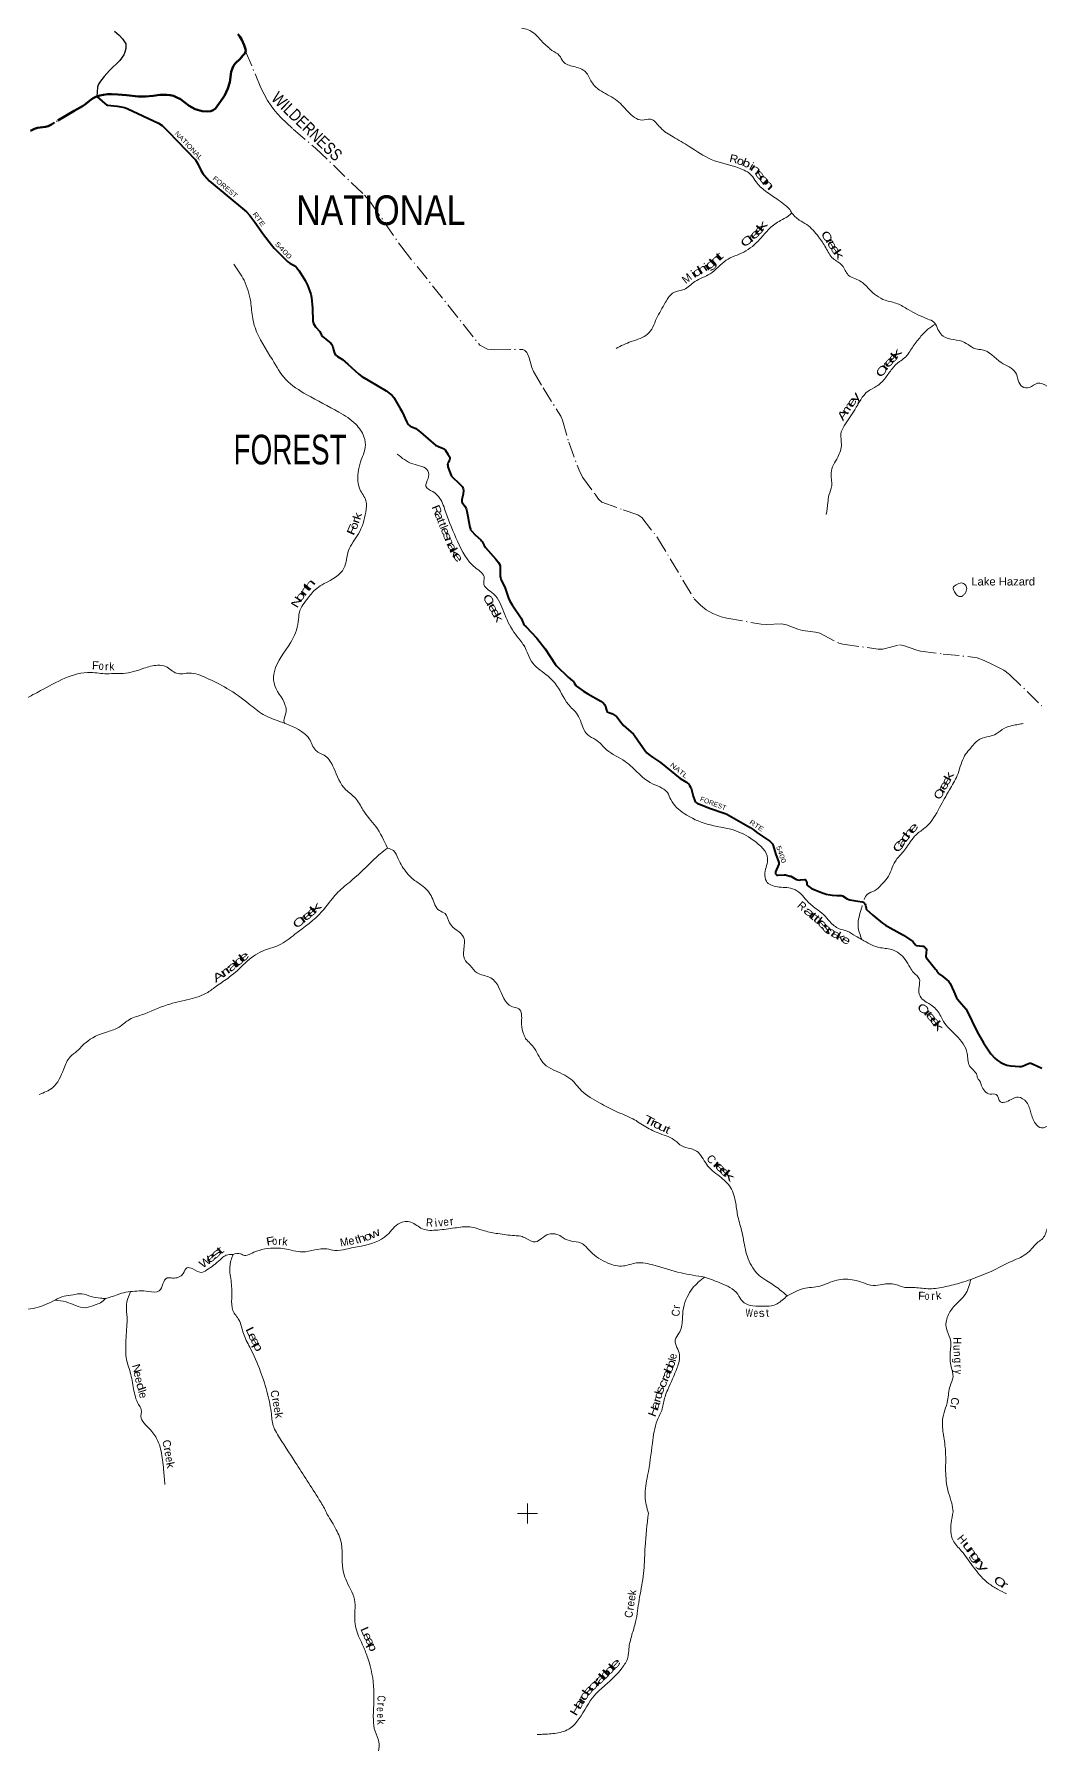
# Model space of a CAD drawing. Header units: feet. Extents: x -2 to 244583, y 367190 to 553316.
# Drawn here: x 79203 to 104357, y 407861 to 450621 of the extents above; entities that cross this region are included whole.
import ezdxf
from ezdxf.enums import TextEntityAlignment as Align

# ---------------------------------------------------------------- set-up
doc = ezdxf.new("R2010")
doc.units = ezdxf.units.FT
doc.header["$LTSCALE"] = 80
doc.linetypes.add('DOT_DASHED', pattern=[7.7, 5, -1.2, 0.3, -1.2])
doc.linetypes.add('LONG_DASH_SHORT_DASH', pattern=[9.9, 6, -1.2, 1.5, -1.2])
for name, color, linetype, lineweight in [('11', 7, 'LONG_DASH_SHORT_DASH', 60), ('26', 7, 'Continuous', 40), ('27', 7, 'Continuous', 35), ('29', 7, 'Continuous', 25), ('39', 7, 'Continuous', 13), ('4', 7, 'Continuous', 13), ('41', 7, 'Continuous', 13), ('44', 7, 'DOT_DASHED', 13)]:
    doc.layers.add(name, color=color, linetype=linetype, lineweight=lineweight)

msp = doc.modelspace()

# ---------------------------------------------------------------- linework, layer by layer
at = {"layer": '11'}
for points in [[(84287.85, 450625.33), (84342.92, 450565.88), (84390.79, 450483.99), (84448.16, 450343.1), (84482.49, 450245.46), (84487.3, 450204.35), (84485.18, 450183.75), (84477.61, 450161.94), (84463.99, 450141.85), (84419.96, 450087.99), (84347.07, 450008.35), (84232.77, 449894.28), (84201.62, 449857.83), (84182.34, 449828.75), (84154.26, 449768.92), (84126.34, 449676.95), (84089.91, 449424.43), (84038.67, 449262.47), (84001.87, 449172.19), (83954.64, 449082.68), (83778.19, 448823.79), (83731.73, 448765.23), (83674.11, 448718.72), (83619.5, 448697.13), (83538.14, 448685.42), (83400.02, 448697.72), (83226.75, 448748.65), (83074.32, 448827.32), (82861.27, 448994.83), (82754.33, 449050.28), (82679.79, 449077.64), (82600.08, 449097.83), (82518.87, 449107.55), (82431.82, 449107.73), (82343.15, 449102.21), (82175.41, 449083.58), (81984.33, 449064.85)], [(81984.33, 449064.85), (81896.39, 449062.68), (81802.42, 449066.09), (81505.29, 449095.7), (81295.34, 449116.69), (81130.84, 449122.16), (81032.95, 449118.82), (80937.33, 449108.63), (80937.33, 449108.63), (80843.69, 449089.19), (80745.87, 449055.51), (80680.04, 449023), (80615.6, 448981.24), (80460.67, 448858.92), (80410.73, 448824.44), (80203.77, 448704.62), (79634.63, 448367.55), (79552.19, 448323.9), (79485.64, 448303.91), (79285.05, 448279.9), (79208.24, 448255.68), (79108.63, 448207.3)]]:
    msp.add_lwpolyline(points, dxfattribs=at)
at = {"layer": '26'}
for points in [[(80770.12, 449065.26), (80964.96, 448890.01), (81011.85, 448858.73), (81037.76, 448850.54), (81276.89, 448823.26), (81421.34, 448799.3), (81486.99, 448783.66), (81546.56, 448757.67), (82307.66, 448396.8), (82402.88, 448339.51), (82452.89, 448292.6), (82547.54, 448191.47), (83231.12, 447478.22), (83292.2, 447383.97), (83369.94, 447219.84), (83420.36, 447136.87), (83457.87, 447086.82), (83575.61, 446959.74), (84508.61, 446180.8), (84591.01, 446087.49), (84714.28, 445920.7), (84930.26, 445618.15), (85129.88, 445351.95), (85197.45, 445274.26), (85542.82, 444934.93), (85591.31, 444898.92), (85697.59, 444836.36), (85750.73, 444795.7), (85756.11, 444790.18), (85825.75, 444708.12), (85970.15, 444467.39), (86028.94, 444351.55), (86085.2, 444217.06), (86116.46, 444126.35), (86133.99, 444039.17), (86153.33, 443774.21), (86168.87, 443448.53), (86183.68, 443392.88), (86232.25, 443307.17), (86340.11, 443188.27), (86382.17, 443094.18), (86407.18, 443062.9), (86486.75, 442996.7), (86582.23, 442925.27), (86613.49, 442897.12), (86635.15, 442869.88), (86666.63, 442809.54), (86680.29, 442732.49), (86710.39, 442646.9), (86735.4, 442606.24), (86782.26, 442567.03), (86904.1, 442492.7), (87040.31, 442373.92), (87314.83, 442120.19), (87387.15, 442066.69), (87544.33, 441973.49), (87997.17, 441702.32), (88104.55, 441627.23), (88145.18, 441592.83), (88192.07, 441536.52), (88351.44, 441266.84), (88398.38, 441179.95), (88510.89, 440919.53), (88529.67, 440889.07), (88542.17, 440870.3), (88601.56, 440826.51), (88643.02, 440808.83), (88738.41, 440762.71), (88781.31, 440734.24), (88856.28, 440670.15), (89116.61, 440451.18)], [(89116.61, 440451.18), (89234.37, 440352.13), (89309.59, 440311.98), (89406.49, 440274.45), (89447.13, 440252.56), (89475.26, 440227.53), (89541.18, 440126.86), (89574.5, 440075.05), (89587.01, 440045.33), (89593.26, 440020.31), (89593.26, 440006.24), (89584.67, 439977.31), (89551.06, 439918.66), (89536.99, 439881.12), (89533.87, 439863.92), (89535.43, 439840.46), (89540.12, 439810.75), (89624.43, 439593.08), (89634.68, 439573.82), (89647.18, 439558.18), (89819.72, 439393.62), (89884.75, 439328.28), (89903.51, 439304.83), (89918.35, 439285.27), (89923.83, 439259.47), (89926.95, 439226.63), (89920.1, 439124.96), (89891.78, 438992.82), (89890.44, 438952.86), (89893.35, 438930.27), (89899.6, 438917.76), (89963.89, 438825.71), (89994.94, 438767.62), (90015.05, 438702.51), (90062.77, 438431.6), (90086.37, 438302.36), (90104.06, 438245.64), (90109.81, 438231.99), (90127, 438206.96), (90226.18, 438106.57), (90360.37, 437985.75), (90383.33, 437959.87), (90398.96, 437936.41), (90445.84, 437844.14), (90478.65, 437794.06), (90739.17, 437497.77), (90804.55, 437417.98), (90830.85, 437370.71), (90838.93, 437350.73), (90843.62, 437327.27), (90845.64, 437225.1), (90848.31, 437067.66), (90851.43, 437042.64), (90860.7, 437014.74), (90874.88, 436976.95), (90960.87, 436796.66), (91055.19, 436521.91), (91085.89, 436451.48), (91144.99, 436360.44), (91371.23, 436025.56), (91399.26, 435969.01), (91422.71, 435906.45), (91438.77, 435854.21)], [(91438.77, 435854.21), (91497.58, 435810.09), (91764.75, 435526.51), (91972.3, 435253.31), (92222.25, 434870.79), (92252.3, 434832.43), (92542.63, 434549.02), (92652.42, 434460.46), (92675.72, 434437.66), (92698.65, 434410.18), (92734.13, 434344.58), (92754.93, 434321.68), (92929.77, 434194.73), (93042.14, 434131.74)], [(93042.14, 434131.74), (93363.55, 433951.57), (93407.23, 433919.41), (93431.35, 433895.27), (93455.47, 433867.11), (93482.47, 433813.94), (93503.71, 433722.29), (93513.77, 433696.14), (93524.66, 433684.5), (93560, 433661.95), (93639.69, 433637.85), (93675.59, 433621.73), (93707.75, 433601.61), (93753.98, 433567.42), (93766.78, 433554.8), (93895.73, 433378.74), (93920.82, 433350.19), (94178.03, 433121.62), (94201.24, 433092.73), (94279.68, 432981.4)], [(94279.68, 432981.4), (94470.6, 432706.55), (94512.49, 432660.24), (94563.06, 432614.02), (94655.67, 432544.82), (94857.4, 432415.18), (95347.47, 432016.27), (95488.69, 431933.2), (95523.91, 431906.02), (95558.08, 431873.84), (95578.19, 431843.67), (95605.59, 431795.58), (95616.38, 431771.26), (95673.89, 431577.14), (95711.86, 431461.51), (95727.94, 431433.35), (95744.3, 431415.31), (95780.2, 431393.12), (95857.31, 431366.65), (96075.25, 431271.35), (96471.69, 431139.68), (96511.21, 431123.21), (96747.26, 430987.46), (97098.32, 430788.89), (97166.19, 430743.44), (97289.92, 430645.1), (97588.32, 430445.76), (97620.49, 430415.58), (97642.9, 430389.91), (97670.74, 430339.15), (97727.3, 430141.13), (97809.43, 429912.75), (97813.46, 429892.63), (97811.67, 429874.15), (97728.55, 429680.17), (97725.01, 429653.28), (97729.03, 429635.17), (97741.09, 429615.06), (97750.65, 429607.02), (97762.75, 429601.28), (97782.81, 429598.98), (97940.48, 429611.16), (97959.7, 429611.05), (97976.79, 429607.02), (98089.86, 429576.6), (98107.45, 429570.82), (98233.11, 429497.57), (98255.7, 429489.36), (98284.85, 429482.32), (98322.04, 429478.3), (98350.21, 429479.23), (98459.29, 429493.25), (98468.52, 429491.37), (98473.04, 429488.35), (98475.81, 429484.33), (98501.6, 429434.56), (98507.97, 429415.95), (98514.25, 429359.62), (98515.76, 429354.09), (98519.63, 429347.6), (98529.33, 429337.5), (98630.59, 429267.1), (98648.72, 429256.46), (98711.04, 429231.5)], [(98711.04, 429231.5), (98917.13, 429148.97), (98954.48, 429136.85), (98990.16, 429127.8), (99141.21, 429098.15), (99155.49, 429096.12), (99264.38, 429089.91), (99355, 429092.09), (99381.14, 429089.08), (99400.23, 429083.04), (99521.85, 429011.64), (99557.05, 428994.52), (99588.18, 428986.49), (99787.19, 428945.7), (99897.25, 428935.2), (99928.52, 428927.33), (99937.46, 428920.12), (99944.49, 428911.07), (99970.13, 428871.84), (99976.86, 428852.46), (99991.24, 428772.27), (99997.27, 428753.17), (100004.94, 428739.21), (100160.21, 428601.54), (100402.21, 428401.08), (100474.18, 428351.88), (100591.84, 428281.56), (100922.73, 428101.2), (101158.74, 427939.17), (101228.51, 427859.09), (101242.58, 427845.01), (101255.51, 427837.96), (101404.93, 427825.64), (101424.5, 427821.88), (101441.59, 427814.84), (101465.71, 427794.72), (101488.83, 427767.57), (101494.86, 427755.5), (101497.68, 427738.59), (101485.28, 427572.82), (101487.33, 427558.38), (101495.37, 427542.29), (101590.03, 427412.97), (101729.1, 427251.05), (101742.64, 427232.53), (101768.77, 427181.24), (101781.46, 427162.03), (101789.87, 427152.07), (101799.93, 427142.01), (101910.54, 427062.8), (102055.72, 426939.86), (102079.92, 426912.97), (102092.91, 426891.59), (102180.53, 426694.5), (102252.22, 426532.55), (102273.09, 426498.27), (102375.89, 426382.9), (102492.8, 426247.29), (102510.03, 426218.77), (102764.48, 425684.9), (102923.55, 425405.7), (103112.93, 425136.57), (103212.59, 425027), (103270.88, 424972.69), (103338.76, 424928.04), (103405.57, 424892.23), (103508.08, 424852), (103609.21, 424830.66), (103829.31, 424816.23), (103867.91, 424817.81), (103898.06, 424827.86), (104052.84, 424892.23), (104083, 424898.26), (104107.12, 424896.25), (104168.68, 424876.46), (104387.53, 424773.56)]]:
    msp.add_lwpolyline(points, dxfattribs=at)
at = {"layer": '29'}
msp.add_lwpolyline([(81210.11, 450695.14), (81328.89, 450598.29), (81409.29, 450509.36), (81489.7, 450382.32), (81493.93, 450348.44), (81492.33, 450265.96), (81468.54, 450170.58), (81438.92, 450102.83), (81342.52, 449962.35), (81082.13, 449716.89), (80948.01, 449565.01), (80859.95, 449447.34), (80808.35, 449374.44), (80784.05, 449293.51), (80770.12, 449065.26)], dxfattribs=at)
at = {"layer": '39'}
for points in [[(91377.75, 450768.15), (91544.88, 450730.6), (91722.14, 450619.61), (91933.13, 450397.79), (92057.82, 450288.14), (92139.57, 450216.38), (92325.09, 450091.34), (92420.01, 449936.8), (92680.3, 449814.75), (92985.27, 449675.07), (93131.88, 449428.14), (93328.47, 449226.37), (93725.59, 448992.81), (94046.86, 448681.39), (94393.09, 448475.49), (94605.1, 448496.45), (94850.32, 448285.19), (95170.58, 448054.68), (95571.82, 447815.1), (96121.66, 447492.49), (96821.81, 447275), (97127.32, 447092.84), (97242.55, 446930.48), (97471.78, 446704.85), (97806.22, 446472.5), (97981.76, 446337.21), (98067.63, 446259.43), (98129.58, 446155.04)], [(93744.66, 442766.22), (94124.58, 442939.06), (94532.66, 443122.38), (94756.22, 443513.7), (94979.59, 443919.18), (95188.77, 444166.68), (95442.59, 444238.76), (95713, 444438.5), (96092.69, 444629.54), (96494.77, 444970.58), (96932.93, 445174.53), (97337.25, 445497.39), (97580.54, 445765.56), (97853.03, 445961.28), (98035.67, 446066.83), (98130.37, 446154.3)], [(98129.58, 446155.04), (98321.85, 445975.46), (98507.2, 445864.58), (98668.71, 445718.99), (98806.18, 445556.91), (98983.44, 445284.08), (99168.78, 445011.36), (99397.33, 444840.35), (99547.88, 444601.56), (99838.81, 444453.61), (100059.6, 444256.2), (100471.53, 443970.23), (100775.82, 443885.17), (101042.5, 443736.9), (101538.7, 443500.58), (101683.17, 443425.58), (101729.73, 443375.64)], [(84192.97, 444871.94), (84446.09, 444472.3), (84612.65, 443932.7), (84663.14, 443512.02), (84720.89, 443287.64), (85154.15, 442486.05), (85488.77, 441991.63), (86015.47, 441609.26), (86816.07, 441173.35), (87237, 440871.51), (87443.11, 440558.69), (87476.71, 440293.75), (87358.69, 439933.1), (87297.05, 439659.69), (87341.43, 439247.08), (87492.7, 438958.33), (87489.88, 438677.05), (87303.76, 438129.98), (87060.29, 437716.23), (86942.63, 437274.65), (86451.74, 436886.22), (86261.71, 436768.1), (86045.85, 436530.5), (85828.5, 436169.46), (85803.18, 435934.64), (85608.87, 435405.74), (85204.55, 434691.88), (85195.67, 434404.51), (85477.88, 433843.11), (85496.83, 433681.31), (85443.09, 433454.47), (85461.98, 433385.56)], [(98995.91, 438614.37), (99036.67, 438912.28), (99064.66, 439098.76), (99132.45, 439336.33), (99116.36, 439653.74), (99283.24, 440050.39), (99376.28, 440371.23), (99360.99, 440623.91), (99443.29, 440833.35), (99709.21, 441231.29), (100043.02, 441696.87), (100253.76, 441818.96), (100473.47, 442032.21), (100640.48, 442256.91), (100826.23, 442437.34), (100952.46, 442528), (101149.28, 442793.54), (101340.24, 443042.83), (101537.84, 443245.67), (101729.73, 443375.64)], [(101729.73, 443375.64), (101918.06, 443070.56), (102179.86, 442988.99), (102451.64, 442917.67), (102624.88, 442804.6), (102734.68, 442753.43), (102890.57, 442735.22), (103367.62, 442413.69), (103724.52, 442163.42), (103894.68, 441811.6), (104074.82, 441793.71), (104277.73, 441895.47), (104517.14, 441825.75), (104710.82, 441694.74), (104917.97, 441618.53), (105208.37, 441351.22), (105389.72, 441236.24), (105570.95, 441131.37), (105807.63, 440956.42), (105969.48, 440784.54), (106082.62, 440628.21), (106219.22, 440534.9), (106389.64, 440324.7), (106739.69, 440137.06), (107034.91, 439968.93), (107044.26, 439867.9), (107138.9, 439735.61), (107434.22, 439559.4), (107554.81, 439453.74), (107606.55, 439195.47), (107845.54, 438998.29), (108201.6, 438814.77), (108245.18, 438724.3), (108388.89, 438709.98), (108806.27, 438634.48), (108948.67, 438545.21)], [(88276.14, 440122.91), (88664.39, 439879.61), (89042.21, 439703.04), (89047.08, 439516.91), (88989.16, 439320.4), (89164.07, 439187.55), (89343.2, 439018.29), (89490.71, 438662.74), (89781.71, 437945.57), (90238.72, 437275.6), (90450.62, 437029.58), (90434.94, 436906.08), (90677.37, 436631.85), (90936.81, 436177.61), (91190.37, 435676.8), (91345.31, 435475.06), (91440.59, 435344.29)], [(102506.77, 436769.1), (102466.59, 436858.93), (102377.07, 436904.3), (102246.27, 436856.07), (102164.24, 436788.25), (102201.91, 436685.56), (102277.93, 436587.42), (102363.15, 436562.23), (102429.27, 436607.4), (102473.55, 436656.13), (102491.27, 436696), (102508.15, 436768.43)], [(91439.59, 435346.43), (91518.6, 435177.32), (91626.64, 434944.05), (92000.74, 434611.06), (92258.79, 434343.33), (92605.15, 433803.63), (92719.75, 433691.83), (92829.07, 433517.25), (93034.3, 433109.24), (93238.03, 432982.41), (93505.94, 432735.03), (93968.47, 432443.65), (94309.91, 432136.54), (94597.73, 431913.7), (95025.39, 431662.33), (95112.48, 431487.45), (95448.32, 431141.83), (96019.7, 430876.14), (96692.76, 430723.04), (97170.91, 430476.36), (97530.43, 430015.74), (97464.25, 429648.71), (97499.09, 429448.89), (97773.75, 429308.82), (98150.35, 429261.11), (98360.21, 429130.31), (98509.85, 428964.34), (98742.85, 428761.02), (98930.67, 428613.76), (99084.48, 428437.73), (99321.19, 428260.75), (99518.06, 428198.57), (99731.82, 428077.94), (99886.55, 427990.94)], [(70947.56, 427814.17), (70958.59, 428073.21), (71091.64, 428241.69), (71340.25, 428406.58), (71442.41, 428686.22), (71495.1, 429151.82), (71550.04, 429566.85), (71601.8, 429783.57), (71884.02, 430142.84), (72083.44, 430430.96), (72183.14, 430807.72), (72281.52, 431024.63), (72523.98, 431205.68), (72691.3, 431418.8), (73038.56, 431737.87), (73435.39, 431848.71), (73767.36, 431959.3), (74328.09, 432137.56), (74842.93, 432147.7), (75219.84, 432177.53), (75595.83, 432417.79), (75762.03, 432424.52), (76007.5, 432380.98), (76378.04, 432477.55), (76908.28, 432675.93), (77112.58, 432775.9), (77447.97, 433028.14), (78052.62, 433362.39), (78984.29, 434007.52), (79360.44, 434211.36), (80613.23, 434667.57), (81022.86, 434632.78), (81239.71, 434643.75), (81426.21, 434642.47), (81942.57, 434769.98), (82286.84, 434846.21), (82489.69, 434816.67), (82760.04, 434645.75), (83082.33, 434651.07), (83502.46, 434533.36), (84020.54, 434268.32), (84577.68, 433877.98), (84927.5, 433614.3), (85331.65, 433443.91), (85951.25, 433140.82), (86073.45, 433009.79), (86238.93, 432717.04), (86478.75, 432576.35), (86688.85, 432277.71), (86991.26, 431730.56), (87231.37, 431523.09), (87419.16, 431228.41), (87737.2, 430816.89), (88031.47, 430275.77)], [(99947.39, 428994.93), (100026, 429127.66), (100202.89, 429208.85), (100372.8, 429362.78), (100522.4, 429524.54), (100723.29, 429949.96), (100896.61, 430154.51), (101101.29, 430438.37), (101276.66, 430640.92), (101488.91, 430803.49), (101828.51, 431291.4), (102075.72, 431731.58), (102269.38, 432088.12), (102431.51, 432541.36), (102662.27, 432841.74), (102836.17, 432999.77), (103069.82, 433067.54), (103240.9, 433128.43), (103449.36, 433270.72), (103644.59, 433340.01), (103793.86, 433366.23), (103918.87, 433392.12)], [(79323.61, 424120.22), (79659.39, 424283.43), (79941.1, 424760.06), (80101.96, 425058.15), (80277.68, 425204.53), (80479.52, 425403.64), (81033.71, 425687.1), (81327.13, 425803.6), (81547.35, 425970.4), (81883.26, 426105.28), (82522.73, 426356.71), (83089.68, 426502.62), (83538.97, 426670.33), (83763.27, 426831.08), (84076.53, 427046.81), (84904.78, 427701.65), (85315.64, 427848.97), (85719.86, 428123.75), (86394.44, 428688.95), (86755.34, 429133.52), (87086.5, 429428.24), (87631.62, 429930.2), (87845.61, 430131.37), (88031.47, 430275.77)], [(88031.47, 430275.77), (88177.7, 430213.63), (88298.21, 430005.69), (88400.38, 429819.94), (88651.06, 429513.36), (88882.88, 429348.36), (89143.68, 429043.85), (89327.57, 428714.76), (89469.8, 428638.43), (89584.35, 428404.17), (89934.58, 428045.38), (89935.99, 427725.68), (89955.19, 427507.22), (90093.77, 427337.8), (90270.93, 427156.4), (90573.44, 427050.35), (90807.62, 426808.47), (91136.14, 426316.05), (91316.82, 426256.06), (91383.07, 425940.67), (91410.56, 425681.77), (91455.61, 425576.73), (91483.02, 425506.55)], [(99886.55, 427990.94), (99793.37, 428329.59), (99876.81, 428771.69), (99897.23, 428844.94)], [(99886.55, 427990.94), (100313.56, 427792.15), (100629.55, 427741.63), (100970.3, 427489.13), (101092.03, 427292.46), (101178.53, 427164.11), (101321.99, 427008.17), (101314.33, 426811.84), (101339.57, 426571.43), (101639.66, 426336.61), (101859.27, 426072.42), (101929.66, 425939.82), (102241.27, 425591.86), (102519.79, 425142.32), (102578.23, 424833.55), (102761.04, 424601.26), (102784.36, 424514.57), (102835.73, 424448.48), (102879.59, 424335.76), (103090.4, 424128.1), (103244.16, 424117.96), (103351.64, 423929.19), (103497.12, 423935.12), (103790.8, 424052.23), (104000.63, 423923.45), (104111.11, 423655.83), (104225.59, 423392.3), (104372.53, 423280.92), (104606.13, 423352.73), (104885.34, 423334.1), (105251.56, 423308.51), (105680.16, 423144.14), (105906.64, 422977.14), (106073.74, 422708.23), (106284.52, 422502.59), (106371.51, 422360.08)], [(91482.21, 425507.44), (91702.94, 425264.91), (91952.37, 424877.71), (92170.46, 424734.88), (92616.14, 424497.9), (92878.47, 424212.02), (93333.09, 423906.37), (93729.88, 423699.11), (94158.78, 423510.47), (94486.77, 423308.38), (94838.62, 423138.96), (95233.11, 422953.92), (95337.38, 422860.19), (95753.77, 422701.73), (96004.53, 422371.19), (96327.67, 422071.93), (96604.04, 421794.32), (96734.43, 421389.39), (96789.05, 421062.37), (96891.02, 420667.18), (96990.02, 420184.96), (97193.76, 419734.45), (97318.82, 419594.46), (97512.58, 419457.39), (97830.62, 419243.03), (98018.61, 419081.61)], [(102608.45, 419495.21), (103115.4, 419693.98), (103643.83, 419953.71), (104029.41, 420159), (104294.88, 420431.5), (104404.98, 420517.9), (104534.85, 420802.81), (104664.67, 421091.76), (104704.01, 421502.94), (104873.8, 421828.83), (105119.96, 421866.41), (105432.14, 421797.64), (105665.57, 421883.61), (105826.25, 422000.84)], [(84167.27, 420117.38), (84358.2, 420135.78), (84457.72, 420091.66), (84528.63, 420102.06), (84690.49, 420171.5), (85253.56, 420278.96), (85456.35, 420261.55), (85908.74, 420182.41), (86518.58, 420255.65), (86717.41, 420218), (86988.89, 420251.45), (87371.69, 420325.82), (88023.2, 420605.62), (88336.1, 420902.29), (88613.72, 420923.62), (88904.32, 420758.85), (89285.56, 420727.99), (89711.02, 420780.27), (90087.95, 420808.07), (90455.29, 420708.36), (90792.1, 420638.87), (91203.82, 420589.92), (91364.04, 420572.35), (91485.34, 420527.33)], [(91483.06, 420528.2), (91728.84, 420434.29), (91883.47, 420517.22), (92064.04, 420626.78), (92370, 420570.06), (92473.95, 420502.63), (92901.96, 420384.78), (93104.54, 420189.15), (93540.72, 419903.5), (93925.73, 419829.6), (94250.24, 419906.64), (94689.66, 419847.61), (95367.22, 419658.15), (95964.9, 419552.61)], [(81609.52, 419190.03), (82057.49, 419195.85), (82327.04, 419207.04), (82524.29, 419529.56), (82662.15, 419526.06), (82925.16, 419642.44), (83019.82, 419782.43), (83165.89, 419756.71), (83393.31, 419668.58), (83561.16, 419760.3), (83726.87, 419878.32), (83892.45, 420024.67), (83999.56, 420099.96), (84167.12, 420116.77)], [(84167.27, 420117.38), (84092.06, 419806.93), (84128.23, 419416.54), (84138.07, 419022.01), (84169.83, 418714.57), (84318.83, 418480.44), (84429.77, 418144.98), (84589.39, 417801.63), (84859.66, 417187.57), (85036.45, 416627.77), (85129.88, 416124.3), (85188.07, 415798.76), (85282.09, 415621.06), (85727.05, 414926.76), (86325.11, 413988.23), (86492.63, 413693.47), (86525.16, 413618.35)], [(94552.91, 413650), (94468.66, 414067.01), (94532.84, 414593.82), (94652.16, 415400.53), (94774.42, 415970.59), (94896.18, 416257.41), (94967.21, 416559.76), (95033.76, 416734.61), (95271.44, 417289.98), (95326.09, 417608.3), (95265.15, 417793.62), (95224.38, 417983.26), (95315.31, 418148.3), (95400.08, 418483.2), (95426.74, 418776.88), (95520.35, 419051.21), (95657.04, 419275.51), (95958.9, 419553.67)], [(95958.9, 419553.67), (96350.88, 419401.85), (96782.91, 419124.24), (96908.53, 418939.75), (97091.65, 418845.02), (97380.96, 418826.52), (97625.51, 418831.72), (97894.61, 418974.8), (98018.61, 419081.61)], [(98018.61, 419081.61), (98430.77, 419262.96), (98832.24, 419328.86), (99256.95, 419475.99), (99477.01, 419499.07), (99906.62, 419415.64), (100168.37, 419338.11), (100398.44, 419369.42), (100723.96, 419365.55), (100961.35, 419295.81), (101214.13, 419288.97), (101576.36, 419259.28), (101973.93, 419313), (102370.93, 419413.23), (102608.02, 419494.07)], [(102608.45, 419495.21), (102465.65, 419113.03), (102206.27, 418838.58), (102033.65, 418577.39), (101997.06, 418269.42), (102093.22, 418015.77), (102095.34, 417684.02), (102116.15, 417312.06), (102165.77, 417061.85), (102089.84, 416828.21), (102027.64, 416467.31), (101902.31, 415980.16), (101927.19, 415606.23), (101976.91, 415186.08), (101981.75, 414635.89), (102052.42, 414157.35), (102130.9, 413904.15), (102168.8, 413683.29)], [(79723.21, 418976.14), (79947.79, 419074.16), (80172.64, 419109.45), (80393.48, 419136.63), (80628.93, 419066.75), (80858.18, 419025.17), (80983.9, 419015.55)], [(80983.9, 419015.55), (81115.49, 419054.52), (81297.66, 419117.97), (81384.7, 419146.64), (81608.89, 419187.87)], [(81609.52, 419190.03), (81505.67, 418833.49), (81523.17, 418542.18), (81514.06, 418307.42), (81490.01, 417781.22), (81499.17, 417542.49), (81602.15, 417172.61), (81687.09, 416756.11), (81810.41, 416370.12), (81875.82, 416244.93), (81874.76, 416024.36), (81986.96, 415862.93), (82145.83, 415691.57), (82311.26, 415408.94), (82408.42, 414980.35), (82435.84, 414735.62), (82467.87, 414365.46)], [(77704.85, 418826.48), (78063.15, 418941.22), (78430.02, 418948.75), (78718.5, 418806.23), (79239.58, 418781.99), (79723.21, 418976.14)], [(79716.36, 418973.39), (79999.09, 418930.7), (80236.65, 418842.61), (80488.26, 418786.95), (80723.09, 418858.71), (80858.69, 418907.81), (80982.87, 419015.63)], [(86524.65, 413619.21), (86750.52, 413237.01), (86881.4, 412880.71), (86928.73, 412168.15), (87011.83, 411942.69), (87217.09, 411425.49), (87213.69, 411148.74), (87256.15, 410731.03), (87423.89, 410328.61), (87540.09, 410026.71), (87691.4, 409230.27), (87678.38, 408482.82), (87719.54, 408200.42), (87819.17, 407938.76), (87807.33, 407698.3), (87786.09, 407383.01), (87909.8, 406931.71), (87942.85, 406651.26), (87789.67, 405963.12), (87675.67, 405618.7), (87677.59, 405418.76), (87673.71, 405192.5), (87673.65, 404988.5)], [(94553.23, 413653.25), (94469.12, 412807.81), (94448.03, 412371.2), (94421.33, 412067.87), (94319.22, 411480.83), (94232.75, 410936.41), (94137.69, 410606.02), (94063.04, 410257.69), (94037.33, 410041.23), (93890.96, 409778.94), (93473.85, 409351.92), (93202.19, 409094.25), (92821.23, 408514.12), (92597.8, 408277.2), (92251.85, 408152.02), (91902.72, 408123.76), (91768.28, 408115.87)], [(102168.8, 413683.29), (102115.78, 413404.8), (102165.36, 412971.03), (102370.45, 412710.76), (102709.14, 412256.06), (103052.77, 411896.38), (103276.71, 411749.46), (103504.31, 411634.9)]]:
    msp.add_spline(points, degree=3, dxfattribs=at)
at = {"layer": '4'}
for p, q in [((91780.42, 413641.79), (91280.43, 413639.39)), ((91780.42, 413641.79), (91280.43, 413639.39)), ((91780.42, 413641.79), (91280.43, 413639.39)), ((91780.42, 413641.79), (91280.43, 413639.39)), ((91780.42, 413641.79), (91280.43, 413639.39)), ((91780.42, 413641.79), (91280.43, 413639.39)), ((91780.42, 413641.79), (91280.43, 413639.39)), ((91529.22, 413890.59), (91531.63, 413390.59)), ((91529.22, 413890.59), (91531.63, 413390.59)), ((91529.22, 413890.59), (91531.63, 413390.59)), ((91529.22, 413890.59), (91531.63, 413390.59)), ((91529.22, 413890.59), (91531.63, 413390.59)), ((91529.22, 413890.59), (91531.63, 413390.59)), ((91529.22, 413890.59), (91531.63, 413390.59))]:
    msp.add_line(p, q, dxfattribs=at)
at = {"layer": '44'}
for points in [[(84287.85, 450625.33), (84342.92, 450565.88), (84390.79, 450483.99), (84448.16, 450343.1), (84482.49, 450245.46), (84487.3, 450204.35), (84486.64, 450197.94)], [(84486.64, 450197.94), (84485.18, 450183.75), (84477.61, 450161.94), (84463.99, 450141.85), (84419.96, 450087.99), (84347.07, 450008.35), (84232.77, 449894.28), (84201.62, 449857.83), (84182.34, 449828.75), (84154.26, 449768.92), (84126.34, 449676.95), (84089.91, 449424.43), (84038.67, 449262.47), (84001.87, 449172.19), (83954.64, 449082.68), (83778.19, 448823.79), (83731.73, 448765.23), (83674.11, 448718.72), (83619.5, 448697.13), (83538.14, 448685.42), (83400.02, 448697.72), (83226.75, 448748.65), (83074.32, 448827.32), (82861.27, 448994.83), (82754.33, 449050.28), (82679.79, 449077.64), (82600.08, 449097.83), (82518.87, 449107.55), (82431.82, 449107.73), (82343.15, 449102.21), (82175.41, 449083.58), (81984.33, 449064.85)], [(84486.64, 450197.94), (84864.55, 449283.03), (85029.19, 448966.75), (85122.99, 448833.78), (85219.74, 448701.84), (85364.65, 448541.4), (85673.09, 448248.2), (86235.87, 447771.09), (87456.16, 446600.76), (87606.23, 446421.27), (88385.99, 445297.97), (90338.18, 442849.13), (90531.87, 442748.69), (90710.75, 442731.23), (91410.33, 442743.5)], [(81984.33, 449064.85), (81896.39, 449062.68), (81802.42, 449066.09), (81505.29, 449095.7), (81295.34, 449116.69), (81130.84, 449122.16), (81032.95, 449118.82), (80937.33, 449108.63), (80937.33, 449108.63), (80843.69, 449089.19), (80745.87, 449055.51), (80680.04, 449023), (80615.6, 448981.24), (80460.67, 448858.92), (80410.73, 448824.44), (80203.77, 448704.62), (79634.63, 448367.55), (79552.19, 448323.9), (79485.64, 448303.91), (79285.05, 448279.9), (79208.24, 448255.68), (79108.63, 448207.3)], [(91410.33, 442743.5), (91467.05, 442713.73), (91516.33, 442664.42), (91533.58, 442634.83), (91573.18, 442533.64), (91639.53, 442289.63), (91676.73, 442190.53), (91920.33, 441781.69), (92360.33, 441076.87), (92408.33, 440975.43), (92563.01, 440424.18), (92817.37, 439722.85), (92902.4, 439550.44), (93218.07, 439121.37), (93305.25, 438997.94), (93384.29, 438921.6), (93918.67, 438734.01), (94290.89, 438603.43), (94385.39, 438537.33), (94781.91, 438033.53), (95696.44, 436506.72), (95853.12, 436347.32), (95996.04, 436228.97), (96158.67, 436140.2), (96367.75, 436060.3), (96508.57, 436026.78), (97367.72, 435873.28), (97499.13, 435868.97), (97875.58, 435882.69), (98006.73, 435859.11), (98286.89, 435752.59), (98405.91, 435716.1), (98727.51, 435677.37), (98839.59, 435644.6), (99312.7, 435398.03), (99410.73, 435369.58), (100293.4, 435250.08), (100410.31, 435249.71), (100824.48, 435358.89), (100929.14, 435343.78), (101261.21, 435224.86), (101348.03, 435200.77), (101917.83, 435126.66), (102595.44, 435058.06), (102767.34, 435028.18), (102944.76, 434964.07), (103171.45, 434860.51), (103437.58, 434722.44), (103575.69, 434619), (104380.18, 433829.78)]]:
    msp.add_lwpolyline(points, dxfattribs=at)

# ---------------------------------------------------------------- texts
at = {"layer": '27'}
for s, rotation, width, p in [('NATIONAL', 313.783, 1.15, (82701.74, 448128.43)), ('FOREST', 320.142, 1.15, (83649.27, 446996.76)), ('RTE', 306.467, 1.25, (84652.83, 446121.62)), ('5400', 313.505, 1.45, (85210.55, 445364.27)), ('NATL', 320.855, 1.25, (95081.54, 432332.58)), ('FOREST', 339.381, 1.05, (95829.6, 431457.34)), ('RTE', 326.506, 1.2, (97063.11, 430894.49)), ('5400', 288.941, 1.25, (97741.9, 430311.61))]:
    msp.add_text(s, height=120, rotation=rotation, dxfattribs=dict(at, width=width)).set_placement(p)
at = {"layer": '41'}
for s, rotation, width, p in [('R', 347.058, 1.1, (96666.42, 447409.71)), ('o', 340.481, 1.2, (96824.93, 447357.76)), ('b', 338.367, 1.3, (96967.37, 447304.58)), ('i', 331.527, 1.25, (97083.28, 447233.78)), ('n', 324.752, 1.75, (97178.05, 447169.82)), ('s', 307.912, 2.05, (97269.99, 447048.44)), ('o', 315.844, 2, (97385.03, 446916.2)), ('n', 315.89, 2.1, (97477.52, 446802.2)), ('C', 39.544, 1.6, (97068.45, 445376.54)), ('r', 38.044, 1.95, (97177.19, 445456.27)), ('e', 41.649, 1.9, (97279.1, 445556.2)), ('e', 46.712, 1.95, (97383.54, 445662.81)), ('k', 50.403, 2.05, (97461.04, 445758.88)), ('C', 303.18, 1.4, (98925.08, 445518.13)), ('t', 44.259, 2, (96389.19, 445002.71)), ('r', 302.845, 1.75, (99009.47, 445398.32)), ('e', 302.845, 1.55, (99066.58, 445301.38)), ('e', 303.734, 1.6, (99147.78, 445182.03)), ('k', 304.666, 1.85, (99227.81, 445065.44)), ('i', 33.902, 1.45, (95731.62, 444542)), ('d', 33.283, 1.8, (95824.81, 444601.31)), ('n', 34.124, 1.7, (95947.88, 444668.02)), ('i', 35.592, 1.5, (96063.19, 444725.57)), ('g', 40.546, 2, (96165.87, 444805.81)), ('h', 43.807, 2.1, (96287.7, 444908.18)), ('e', 46.975, 1.95, (100734.38, 442471.07)), ('k', 50.149, 2.05, (100816.75, 442567.97)), ('C', 52.466, 1.55, (100457.11, 442138.74)), ('r', 53.648, 1.9, (100545.34, 442265.31)), ('e', 48.351, 1.9, (100632.4, 442365.13)), ('m', 55.774, 1.4, (99605.7, 441221.43)), ('e', 55.405, 1.65, (99706.99, 441367.65)), ('y', 55.405, 1.75, (99795.83, 441491.67)), ('A', 56.719, 1.55, (99491.39, 441054.47)), ('R', 291.985, 1.25, (89175.32, 438696.01)), ('F', 65.998, 1.65, (87234.58, 438192.29)), ('o', 68.844, 1.2, (87283.74, 438299.63)), ('k', 72.106, 1.3, (87373.47, 438546.58)), ('r', 72.106, 1.3, (87329.21, 438431.41)), ('a', 291.985, 1.35, (89238.99, 438538.3)), ('t', 291.915, 1.15, (89285.51, 438422.58)), ('t', 291.915, 1.15, (89321.77, 438329.15)), ('e', 291.915, 1.25, (89388.96, 438165.47)), ('s', 292.256, 1.5, (89442.84, 438034.36)), ('n', 292.256, 1.35, (89492.68, 437909.66)), ('a', 295.423, 1.45, (89559.69, 437761.7)), ('k', 299.587, 1.65, (89626.85, 437620.86)), ('e', 303.643, 1.6, (89714.53, 437496.03)), ('o', 55.562, 1.6, (85925.49, 436509.06)), ('r', 53.239, 1.9, (86012.82, 436621.44)), ('h', 50.874, 1.9, (86162.74, 436802.91)), ('t', 51.86, 1.7, (86092.8, 436720.02)), ('C', 305.069, 1.45, (90476.16, 436427.06)), ('N', 59.469, 1.4, (85842.3, 436376.33)), ('r', 300.294, 1.65, (90529.62, 436322.82)), ('e', 300.294, 1.5, (90588.46, 436228.96)), ('e', 299.173, 1.45, (90650.42, 436113.56)), ('k', 299.173, 1.65, (90714.27, 435995.3)), ('F', 358.081, 1.1, (80732.59, 434746.24)), ('o', 353.898, 0.85, (80868.53, 434731.99)), ('k', 2.834, 0.9, (81148.58, 434716.52)), ('e', 60.824, 1.45, (102018.49, 431793.18)), ('k', 61.711, 1.6, (102144.83, 432025.51)), ('e', 61.271, 1.45, (102085.53, 431912.26)), ('C', 60.538, 1.3, (101897.75, 431574.04)), ('r', 60.824, 1.65, (101964.31, 431694.02)), ('c', 54.13, 1.9, (101040.16, 430490.36)), ('h', 51.671, 1.85, (101130.74, 430599.6)), ('e', 48.555, 1.9, (101231.68, 430713.3)), ('C', 49.797, 1.6, (100879.72, 430258.45)), ('a', 54.282, 1.75, (100955.75, 430373.79)), ('k', 43.096, 2.2, (86299.03, 428709.24)), ('C', 37.764, 1.55, (85873.15, 428343.7)), ('r', 39.204, 2, (85991.36, 428441.29)), ('e', 39.204, 1.8, (86086.4, 428519.38)), ('e', 41.264, 1.9, (86197.1, 428615.2)), ('a', 319.455, 1.95, (98510.43, 428597.16)), ('t', 321.977, 1.7, (98616.82, 428505.22)), ('t', 321.977, 1.7, (98697.64, 428440.09)), ('l', 321.827, 1.55, (98762.01, 428386.55)), ('e', 312.708, 1.95, (98843.18, 428307)), ('s', 313.954, 2.3, (98949.39, 428195.11)), ('n', 324.768, 1.75, (99060.42, 428115.87)), ('a', 331.652, 1.55, (99193.56, 428037.07)), ('k', 335.959, 1.5, (99319.9, 427969.86)), ('e', 331.554, 1.45, (99447.15, 427895.07)), ('d', 39.978, 2, (84387.3, 427394.12)), ('e', 39.978, 1.85, (84497.36, 427483.88)), ('r', 35.552, 1.85, (84002.43, 427093.52)), ('r', 36.022, 1.85, (84103.23, 427165.32)), ('a', 38.602, 1.85, (84208.82, 427247.18)), ('l', 38.602, 1.55, (84297.42, 427317.93)), ('A', 34.556, 1.6, (83858.19, 426987.08)), ('C', 324.561, 1.45, (101359.1, 426178.89)), ('r', 322.293, 1.95, (101482.14, 426081.19)), ('e', 311.741, 1.9, (101554.38, 425993.11)), ('e', 311.741, 1.9, (101649.11, 425878.89)), ('k', 306.214, 1.9, (101716.31, 425777.52)), ('T', 332.515, 1.6, (94524.13, 423379.25)), ('r', 334.149, 1.5, (94636.84, 423325.43)), ('o', 334.429, 1.35, (94740.29, 423274.71)), ('u', 334.429, 1.5, (94870.27, 423212.51)), ('t', 334.876, 1.25, (94999.81, 423150.14)), ('r', 318.189, 2.1, (96212.4, 422290.27)), ('e', 317.206, 1.95, (96293.93, 422212.18)), ('e', 317.206, 1.95, (96391, 422117.88)), ('k', 317.102, 2.2, (96497.2, 422020.93)), ('R', 356.594, 0.9, (89077.01, 420818.67)), ('v', 5.963, 0.9, (89371.98, 420820.1)), ('e', 7.048, 0.9, (89506.52, 420836.89)), ('F', 10.472, 1.3, (85122.2, 420355.72)), ('o', 5.784, 0.85, (85218.14, 420360.78)), ('M', 10.035, 0.95, (86967.85, 420331.97)), ('h', 19.471, 1.25, (87414.03, 420429.62)), ('o', 23.364, 1.3, (87572.03, 420477.9)), ('w', 26.141, 1.4, (87752.34, 420556.03)), ('W', 34.304, 1.2, (83532.66, 419846.31)), ('e', 41.053, 1.85, (83682.39, 419966.52)), ('s', 43.89, 2.3, (83803.87, 420068.22)), ('t', 43.102, 1.95, (83910.2, 420150.21)), ('F', 358.658, 1.1, (101379.33, 418984.38)), ('o', 357.336, 0.75, (101511.34, 418984.52)), ('C', 81.998, 0.9, (95333.18, 418645.09)), ('W', 357.979, 0.7, (97066.96, 418559.02)), ('e', 358.535, 0.75, (97231.75, 418558.21)), ('s', 6.266, 1.05, (97392.7, 418556.65)), ('L', 296.209, 1.45, (84524.75, 418155.96)), ('e', 294.958, 1.35, (84581.54, 418020.71)), ('a', 294.909, 1.45, (84648.96, 417892.17)), ('p', 294.909, 1.45, (84711.64, 417765.89)), ('u', 270.4, 0.85, (102174.93, 417788.17)), ('H', 270.332, 0.9, (102173.78, 417962.36)), ('N', 285.951, 1.1, (81674.52, 417245.33)), ('b', 66.786, 1.35, (95154.76, 417226.04)), ('b', 70.144, 1.25, (95204.7, 417354.14)), ('e', 81.313, 0.9, (95254.85, 417557.6)), ('g', 273.582, 0.9, (102194.79, 417466.67)), ('n', 272.822, 0.9, (102182.2, 417629.62)), ('d', 288.663, 1.35, (81777.26, 416786.52)), ('c', 66.876, 1.45, (94996.2, 416850.36)), ('r', 66.876, 1.45, (95050.32, 416977.08)), ('a', 66.786, 1.4, (95094.83, 417091.46)), ('y', 267.874, 0.8, (102205.01, 417183.81)), ('C', 280.643, 0.95, (85119.68, 416616.84)), ('r', 280.643, 1.1, (85156.28, 416470.45)), ('d', 75.303, 1.25, (94890.09, 416576.82)), ('r', 73.968, 1.25, (94855, 416455.48)), ('s', 72.739, 1.35, (94931.95, 416705.65)), ('C', 259.296, 0.95, (102115.13, 416468.21)), ('e', 280.383, 0.95, (85169.47, 416360.61)), ('e', 279.854, 0.95, (85195.24, 416217.61)), ('k', 279.854, 1.1, (85222.76, 416077.66)), ('H', 68.373, 1.3, (94765.6, 416154.25)), ('a', 68.584, 1.35, (94815.25, 416315.92)), ('r', 260.154, 1.05, (102086.26, 416317.87)), ('r', 283.444, 1.15, (82448.51, 415226.21)), ('e', 278.995, 0.9, (82467.48, 415118.93)), ('e', 278.995, 0.9, (82488.17, 414979.58)), ('k', 281.903, 1.15, (82512.16, 414832)), ('u', 309.157, 1.95, (102469.03, 412750.48)), ('n', 306.561, 1.8, (102552.33, 412631.37)), ('g', 306.801, 1.85, (102653.43, 412499.71)), ('r', 306.801, 1.9, (102739.29, 412382.65)), ('y', 308.911, 1.9, (102837.6, 412257.35)), ('C', 323.517, 1.5, (103270.85, 411859.48)), ('r', 327.282, 1.75, (103400.93, 411779.01)), ('e', 81.159, 0.9, (94199.1, 411375.04)), ('e', 79.888, 0.95, (94223.02, 411517.02)), ('C', 80.791, 0.9, (94159.38, 411108.66)), ('L', 293.426, 1.35, (87388.64, 410668.13)), ('e', 293.145, 1.3, (87447.46, 410533.17)), ('a', 293.145, 1.4, (87509.15, 410400.38)), ('p', 291.554, 1.35, (87569.85, 410264.43)), ('b', 44.942, 2.1, (93528.37, 409552.18)), ('b', 44.942, 2.1, (93628.61, 409652.21)), ('l', 46.399, 1.8, (93713.62, 409740.61)), ('e', 46.399, 2, (93786.92, 409815.28)), ('d', 57.719, 1.75, (93032.03, 409048.03)), ('s', 51.782, 2.05, (93119.77, 409158.25)), ('c', 47.822, 2.15, (93226.14, 409266.18)), ('r', 46.151, 2.2, (93329, 409363.05)), ('a', 43.151, 2.05, (93419.28, 409445.34)), ('e', 268.838, 0.75, (87763.56, 408745.23)), ('C', 266.727, 0.8, (87781.92, 409022.9)), ('H', 59.327, 1.5, (92817.63, 408686.91)), ('a', 58.756, 1.6, (92895.71, 408829.01)), ('r', 60.286, 1.65, (92969.52, 408943.1)), ('e', 271.635, 0.75, (87766.48, 408583.68)), ('k', 274.263, 0.95, (87773.64, 408420.86))]:
    msp.add_text(s, height=200, rotation=rotation, dxfattribs=dict(at, width=width)).set_placement(p, align=Align.CENTER)
for s, rotation, p in [('M', 38.613, (95573.36, 444438.78)), ('l', 291.915, (89349.29, 438264.09)), ('r', 0.236, (81014.65, 434715.85)), ('R', 318.328, (98326.3, 428754.81)), ('C', 312.271, (96051.56, 422432.61)), ('i', 6.963, (89251.7, 420810.22)), ('r', 7.048, (89645.88, 420851.14)), ('r', 356.852, (85343.12, 420353.66)), ('k', 353.339, (85460.08, 420341.66)), ('e', 11.954, (87148.06, 420364.86)), ('t', 15.029, (87288.89, 420393.86)), ('r', 2.153, (101666.28, 418982.29)), ('k', 7.617, (101816.27, 418995.01)), ('r', 83.661, (95345.95, 418796.97)), ('t', 5.159, (97534.87, 418560.86)), ('l', 74.591, (95241.46, 417458.1)), ('r', 275.757, (102198.27, 417311.48)), ('e', 281.39, (81697.78, 417107.97)), ('e', 283.663, (81730.14, 416959.04)), ('l', 287.853, (81803.85, 416668.06)), ('e', 282.853, (81830.74, 416579.99)), ('C', 283.375, (82421.08, 415365.75)), ('H', 309.413, (102314.56, 412938.05)), ('k', 84.888, (94247.51, 411658.69)), ('r', 81.159, (94183.15, 411256.62)), ('r', 269.027, (87778.15, 408873.35))]:
    msp.add_text(s, height=200, rotation=rotation, dxfattribs=at).set_placement(p, align=Align.CENTER)
at = {"layer": '41', "width": 1.05}
msp.add_text('Lake Hazard', height=200, dxfattribs=at).set_placement((102620.26, 436840.41))
at = {"layer": '44', "width": 0.85}
msp.add_text('WILDERNESS', height=300, rotation=315.929, dxfattribs=at).set_placement((85915.06, 448209.84), align=Align.CENTER)
at = {"layer": '44'}
for s, width, p in [('NATIONAL', 0.85, (87866.61, 445849.81)), ('FOREST', 0.7, (85597.11, 439866.64))]:
    msp.add_text(s, height=743.7, dxfattribs=dict(at, width=width)).set_placement(p, align=Align.CENTER)

doc.saveas('drawing.dxf')
